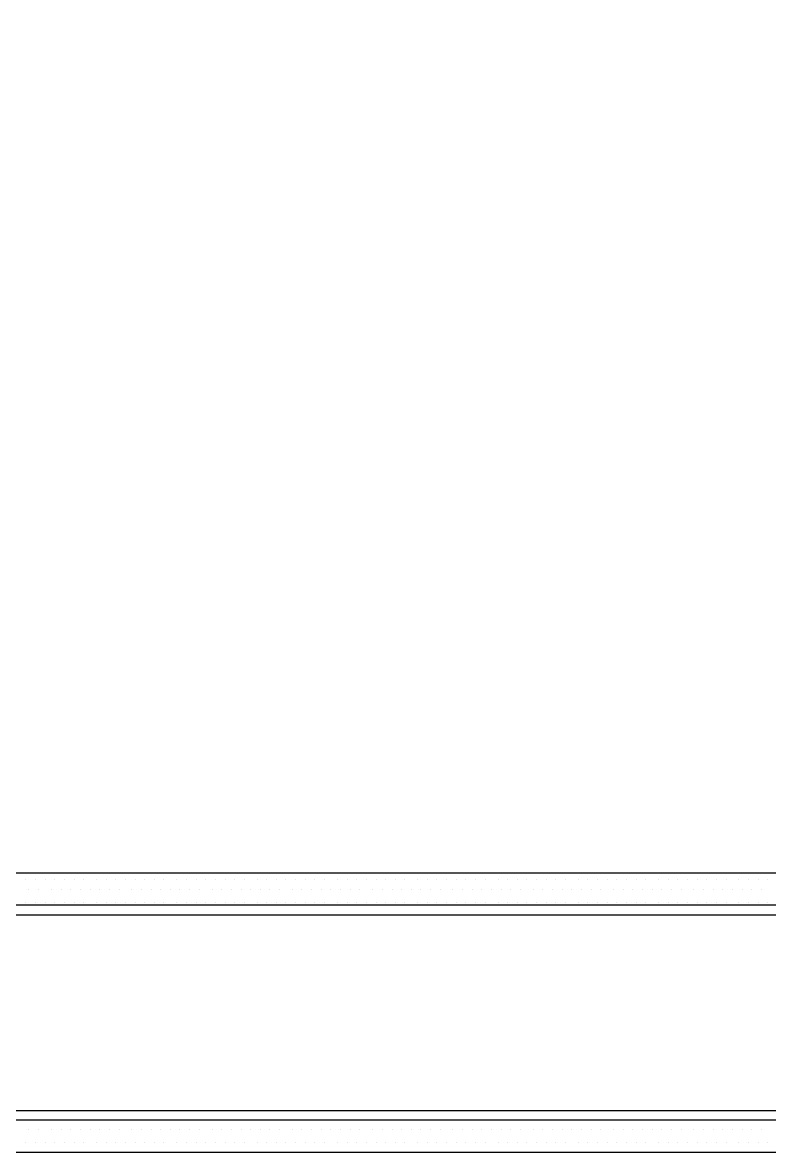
# Model space of a CAD drawing. Header units: metres. Extents: x 17 to 1264, y 17 to 859.
# Drawn here: x 157.4 to 190.9, y 131 to 181.7 of the extents above; entities that cross this region are included whole.
import ezdxf

# ---------------------------------------------------------------- set-up
doc = ezdxf.new("R2010")
doc.units = ezdxf.units.M
doc.layers.add('LINES', color=7, linetype='Continuous')
doc.layers.add('RECTS', color=7, linetype='Continuous')

msp = doc.modelspace()

# ---------------------------------------------------------------- linework, layer by layer
at = {"layer": 'LINES'}
for p, q in [((157.53, 143.28), (157.53, 143.28)), ((157.96, 143.28), (157.96, 143.28)), ((158.39, 143.28), (158.39, 143.28)), ((158.83, 143.28), (158.83, 143.28)), ((159.26, 143.28), (159.26, 143.28)), ((159.69, 143.28), (159.69, 143.28)), ((160.12, 143.28), (160.12, 143.28)), ((160.7, 143.28), (160.7, 143.28)), ((161.13, 143.28), (161.13, 143.28)), ((161.56, 143.28), (161.56, 143.28)), ((161.99, 143.28), (161.99, 143.28)), ((162.43, 143.28), (162.43, 143.28)), ((162.86, 143.28), (162.86, 143.28)), ((163.29, 143.28), (163.29, 143.28)), ((163.72, 143.28), (163.72, 143.28)), ((164.3, 143.28), (164.3, 143.28)), ((164.73, 143.28), (164.73, 143.28)), ((165.16, 143.28), (165.16, 143.28)), ((165.59, 143.28), (165.59, 143.28)), ((166.03, 143.28), (166.03, 143.28)), ((166.46, 143.28), (166.46, 143.28)), ((166.89, 143.28), (166.89, 143.28)), ((167.32, 143.28), (167.32, 143.28)), ((167.9, 143.28), (167.9, 143.28)), ((168.33, 143.28), (168.33, 143.28)), ((168.76, 143.28), (168.76, 143.28)), ((169.19, 143.28), (169.19, 143.28)), ((169.63, 143.28), (169.63, 143.28)), ((170.06, 143.28), (170.06, 143.28)), ((170.49, 143.28), (170.49, 143.28)), ((170.92, 143.28), (170.92, 143.28)), ((171.5, 143.28), (171.5, 143.28)), ((171.93, 143.28), (171.93, 143.28)), ((172.36, 143.28), (172.36, 143.28)), ((172.79, 143.28), (172.79, 143.28)), ((173.23, 143.28), (173.23, 143.28)), ((173.66, 143.28), (173.66, 143.28)), ((174.09, 143.28), (174.09, 143.28)), ((174.52, 143.28), (174.52, 143.28)), ((175.1, 143.28), (175.1, 143.28)), ((175.53, 143.28), (175.53, 143.28)), ((175.96, 143.28), (175.96, 143.28)), ((176.39, 143.28), (176.39, 143.28)), ((176.83, 143.28), (176.83, 143.28)), ((177.26, 143.28), (177.26, 143.28)), ((177.69, 143.28), (177.69, 143.28)), ((178.12, 143.28), (178.12, 143.28)), ((178.7, 143.28), (178.7, 143.28)), ((179.13, 143.28), (179.13, 143.28)), ((179.56, 143.28), (179.56, 143.28)), ((179.99, 143.28), (179.99, 143.28)), ((180.43, 143.28), (180.43, 143.28)), ((180.86, 143.28), (180.86, 143.28)), ((181.29, 143.28), (181.29, 143.28)), ((181.72, 143.28), (181.72, 143.28)), ((182.3, 143.28), (182.3, 143.28)), ((182.73, 143.28), (182.73, 143.28)), ((183.16, 143.28), (183.16, 143.28)), ((183.59, 143.28), (183.59, 143.28)), ((184.03, 143.28), (184.03, 143.28)), ((184.46, 143.28), (184.46, 143.28)), ((184.89, 143.28), (184.89, 143.28)), ((185.32, 143.28), (185.32, 143.28)), ((185.9, 143.28), (185.9, 143.28)), ((186.33, 143.28), (186.33, 143.28)), ((186.76, 143.28), (186.76, 143.28)), ((187.19, 143.28), (187.19, 143.28)), ((187.63, 143.28), (187.63, 143.28)), ((188.06, 143.28), (188.06, 143.28)), ((188.49, 143.28), (188.49, 143.28)), ((188.92, 143.28), (188.92, 143.28)), ((189.5, 143.28), (189.5, 143.28)), ((189.93, 143.28), (189.93, 143.28)), ((190.36, 143.28), (190.36, 143.28)), ((190.79, 143.28), (190.79, 143.28)), ((157.67, 142.85), (157.67, 142.85)), ((158.11, 142.85), (158.11, 142.85)), ((158.68, 142.85), (158.68, 142.85)), ((159.11, 142.85), (159.11, 142.85)), ((159.55, 142.85), (159.55, 142.85)), ((159.98, 142.85), (159.98, 142.85)), ((160.41, 142.85), (160.41, 142.85)), ((160.84, 142.85), (160.84, 142.85)), ((161.27, 142.85), (161.27, 142.85)), ((161.71, 142.85), (161.71, 142.85)), ((162.28, 142.85), (162.28, 142.85)), ((162.71, 142.85), (162.71, 142.85)), ((163.15, 142.85), (163.15, 142.85)), ((163.58, 142.85), (163.58, 142.85)), ((164.01, 142.85), (164.01, 142.85)), ((164.44, 142.85), (164.44, 142.85)), ((164.87, 142.85), (164.87, 142.85)), ((165.31, 142.85), (165.31, 142.85)), ((165.88, 142.85), (165.88, 142.85)), ((166.31, 142.85), (166.31, 142.85)), ((166.75, 142.85), (166.75, 142.85)), ((167.18, 142.85), (167.18, 142.85)), ((167.61, 142.85), (167.61, 142.85)), ((168.04, 142.85), (168.04, 142.85)), ((168.47, 142.85), (168.47, 142.85)), ((168.91, 142.85), (168.91, 142.85)), ((169.48, 142.85), (169.48, 142.85)), ((169.91, 142.85), (169.91, 142.85)), ((170.35, 142.85), (170.35, 142.85)), ((170.78, 142.85), (170.78, 142.85)), ((171.21, 142.85), (171.21, 142.85)), ((171.64, 142.85), (171.64, 142.85)), ((172.07, 142.85), (172.07, 142.85)), ((172.51, 142.85), (172.51, 142.85)), ((173.08, 142.85), (173.08, 142.85)), ((173.51, 142.85), (173.51, 142.85)), ((173.95, 142.85), (173.95, 142.85)), ((174.38, 142.85), (174.38, 142.85)), ((174.81, 142.85), (174.81, 142.85)), ((175.24, 142.85), (175.24, 142.85)), ((175.67, 142.85), (175.67, 142.85)), ((176.11, 142.85), (176.11, 142.85)), ((176.68, 142.85), (176.68, 142.85)), ((177.11, 142.85), (177.11, 142.85)), ((177.55, 142.85), (177.55, 142.85)), ((177.98, 142.85), (177.98, 142.85)), ((178.41, 142.85), (178.41, 142.85)), ((178.84, 142.85), (178.84, 142.85)), ((179.27, 142.85), (179.27, 142.85)), ((179.71, 142.85), (179.71, 142.85)), ((180.28, 142.85), (180.28, 142.85)), ((180.71, 142.85), (180.71, 142.85)), ((181.15, 142.85), (181.15, 142.85)), ((181.58, 142.85), (181.58, 142.85)), ((182.01, 142.85), (182.01, 142.85)), ((182.44, 142.85), (182.44, 142.85)), ((182.87, 142.85), (182.87, 142.85)), ((183.31, 142.85), (183.31, 142.85)), ((183.88, 142.85), (183.88, 142.85)), ((184.31, 142.85), (184.31, 142.85)), ((184.75, 142.85), (184.75, 142.85)), ((185.18, 142.85), (185.18, 142.85)), ((185.61, 142.85), (185.61, 142.85)), ((186.04, 142.85), (186.04, 142.85)), ((186.47, 142.85), (186.47, 142.85)), ((186.91, 142.85), (186.91, 142.85)), ((187.48, 142.85), (187.48, 142.85)), ((187.91, 142.85), (187.91, 142.85)), ((188.35, 142.85), (188.35, 142.85)), ((188.78, 142.85), (188.78, 142.85)), ((189.21, 142.85), (189.21, 142.85)), ((189.64, 142.85), (189.64, 142.85)), ((190.07, 142.85), (190.07, 142.85)), ((190.51, 142.85), (190.51, 142.85)), ((157.53, 142.27), (157.53, 142.27)), ((157.96, 142.27), (157.96, 142.27)), ((158.39, 142.27), (158.39, 142.27)), ((158.83, 142.27), (158.83, 142.27)), ((159.26, 142.27), (159.26, 142.27)), ((159.69, 142.27), (159.69, 142.27)), ((160.12, 142.27), (160.12, 142.27)), ((160.7, 142.27), (160.7, 142.27)), ((161.13, 142.27), (161.13, 142.27)), ((161.56, 142.27), (161.56, 142.27)), ((161.99, 142.27), (161.99, 142.27)), ((162.43, 142.27), (162.43, 142.27)), ((162.86, 142.27), (162.86, 142.27)), ((163.29, 142.27), (163.29, 142.27)), ((163.72, 142.27), (163.72, 142.27)), ((164.3, 142.27), (164.3, 142.27)), ((164.73, 142.27), (164.73, 142.27)), ((165.16, 142.27), (165.16, 142.27)), ((165.59, 142.27), (165.59, 142.27)), ((166.03, 142.27), (166.03, 142.27)), ((166.46, 142.27), (166.46, 142.27)), ((166.89, 142.27), (166.89, 142.27)), ((167.32, 142.27), (167.32, 142.27)), ((167.9, 142.27), (167.9, 142.27)), ((168.33, 142.27), (168.33, 142.27)), ((168.76, 142.27), (168.76, 142.27)), ((169.19, 142.27), (169.19, 142.27)), ((169.63, 142.27), (169.63, 142.27)), ((170.06, 142.27), (170.06, 142.27)), ((170.49, 142.27), (170.49, 142.27)), ((170.92, 142.27), (170.92, 142.27)), ((171.5, 142.27), (171.5, 142.27)), ((171.93, 142.27), (171.93, 142.27)), ((172.36, 142.27), (172.36, 142.27)), ((172.79, 142.27), (172.79, 142.27)), ((173.23, 142.27), (173.23, 142.27)), ((173.66, 142.27), (173.66, 142.27)), ((174.09, 142.27), (174.09, 142.27)), ((174.52, 142.27), (174.52, 142.27)), ((175.1, 142.27), (175.1, 142.27)), ((175.53, 142.27), (175.53, 142.27)), ((175.96, 142.27), (175.96, 142.27)), ((176.39, 142.27), (176.39, 142.27)), ((176.83, 142.27), (176.83, 142.27)), ((177.26, 142.27), (177.26, 142.27)), ((177.69, 142.27), (177.69, 142.27)), ((178.12, 142.27), (178.12, 142.27)), ((178.7, 142.27), (178.7, 142.27)), ((179.13, 142.27), (179.13, 142.27)), ((179.56, 142.27), (179.56, 142.27)), ((179.99, 142.27), (179.99, 142.27)), ((180.43, 142.27), (180.43, 142.27)), ((180.86, 142.27), (180.86, 142.27)), ((181.29, 142.27), (181.29, 142.27)), ((181.72, 142.27), (181.72, 142.27)), ((182.3, 142.27), (182.3, 142.27)), ((182.73, 142.27), (182.73, 142.27)), ((183.16, 142.27), (183.16, 142.27)), ((183.59, 142.27), (183.59, 142.27)), ((184.03, 142.27), (184.03, 142.27)), ((184.46, 142.27), (184.46, 142.27)), ((184.89, 142.27), (184.89, 142.27)), ((185.32, 142.27), (185.32, 142.27)), ((185.9, 142.27), (185.9, 142.27)), ((186.33, 142.27), (186.33, 142.27)), ((186.76, 142.27), (186.76, 142.27)), ((187.19, 142.27), (187.19, 142.27)), ((187.63, 142.27), (187.63, 142.27)), ((188.06, 142.27), (188.06, 142.27)), ((188.49, 142.27), (188.49, 142.27)), ((188.92, 142.27), (188.92, 142.27)), ((189.5, 142.27), (189.5, 142.27)), ((189.93, 142.27), (189.93, 142.27)), ((190.36, 142.27), (190.36, 142.27)), ((190.79, 142.27), (190.79, 142.27)), ((157.53, 132.48), (157.53, 132.48)), ((157.96, 132.48), (157.96, 132.48)), ((158.39, 132.48), (158.39, 132.48)), ((158.83, 132.48), (158.83, 132.48)), ((159.26, 132.48), (159.26, 132.48)), ((159.69, 132.48), (159.69, 132.48)), ((160.12, 132.48), (160.12, 132.48)), ((160.7, 132.48), (160.7, 132.48)), ((161.13, 132.48), (161.13, 132.48)), ((161.56, 132.48), (161.56, 132.48)), ((161.99, 132.48), (161.99, 132.48)), ((162.43, 132.48), (162.43, 132.48)), ((162.86, 132.48), (162.86, 132.48)), ((163.29, 132.48), (163.29, 132.48)), ((163.72, 132.48), (163.72, 132.48)), ((164.3, 132.48), (164.3, 132.48)), ((164.73, 132.48), (164.73, 132.48)), ((165.16, 132.48), (165.16, 132.48)), ((165.59, 132.48), (165.59, 132.48)), ((166.03, 132.48), (166.03, 132.48)), ((166.46, 132.48), (166.46, 132.48)), ((166.89, 132.48), (166.89, 132.48)), ((167.32, 132.48), (167.32, 132.48)), ((167.9, 132.48), (167.9, 132.48)), ((168.33, 132.48), (168.33, 132.48)), ((168.76, 132.48), (168.76, 132.48)), ((169.19, 132.48), (169.19, 132.48)), ((169.63, 132.48), (169.63, 132.48)), ((170.06, 132.48), (170.06, 132.48)), ((170.49, 132.48), (170.49, 132.48)), ((170.92, 132.48), (170.92, 132.48)), ((171.5, 132.48), (171.5, 132.48)), ((171.93, 132.48), (171.93, 132.48)), ((172.36, 132.48), (172.36, 132.48)), ((172.79, 132.48), (172.79, 132.48)), ((173.23, 132.48), (173.23, 132.48)), ((173.66, 132.48), (173.66, 132.48)), ((174.09, 132.48), (174.09, 132.48)), ((174.52, 132.48), (174.52, 132.48)), ((175.1, 132.48), (175.1, 132.48)), ((175.53, 132.48), (175.53, 132.48)), ((175.96, 132.48), (175.96, 132.48)), ((176.39, 132.48), (176.39, 132.48)), ((176.83, 132.48), (176.83, 132.48)), ((177.26, 132.48), (177.26, 132.48)), ((177.69, 132.48), (177.69, 132.48)), ((178.12, 132.48), (178.12, 132.48)), ((178.7, 132.48), (178.7, 132.48)), ((179.13, 132.48), (179.13, 132.48)), ((179.56, 132.48), (179.56, 132.48)), ((179.99, 132.48), (179.99, 132.48)), ((180.43, 132.48), (180.43, 132.48)), ((180.86, 132.48), (180.86, 132.48)), ((181.29, 132.48), (181.29, 132.48)), ((181.72, 132.48), (181.72, 132.48)), ((182.3, 132.48), (182.3, 132.48)), ((182.73, 132.48), (182.73, 132.48)), ((183.16, 132.48), (183.16, 132.48)), ((183.59, 132.48), (183.59, 132.48)), ((184.03, 132.48), (184.03, 132.48)), ((184.46, 132.48), (184.46, 132.48)), ((184.89, 132.48), (184.89, 132.48)), ((185.32, 132.48), (185.32, 132.48)), ((185.9, 132.48), (185.9, 132.48)), ((186.33, 132.48), (186.33, 132.48)), ((186.76, 132.48), (186.76, 132.48)), ((187.19, 132.48), (187.19, 132.48)), ((187.63, 132.48), (187.63, 132.48)), ((188.06, 132.48), (188.06, 132.48)), ((188.49, 132.48), (188.49, 132.48)), ((188.92, 132.48), (188.92, 132.48)), ((189.5, 132.48), (189.5, 132.48)), ((189.93, 132.48), (189.93, 132.48)), ((190.36, 132.48), (190.36, 132.48)), ((190.79, 132.48), (190.79, 132.48)), ((157.67, 132.05), (157.67, 132.05)), ((158.11, 132.05), (158.11, 132.05)), ((158.68, 132.05), (158.68, 132.05)), ((159.11, 132.05), (159.11, 132.05)), ((159.55, 132.05), (159.55, 132.05)), ((159.98, 132.05), (159.98, 132.05)), ((160.41, 132.05), (160.41, 132.05)), ((160.84, 132.05), (160.84, 132.05)), ((161.27, 132.05), (161.27, 132.05)), ((161.71, 132.05), (161.71, 132.05)), ((162.28, 132.05), (162.28, 132.05)), ((162.71, 132.05), (162.71, 132.05)), ((163.15, 132.05), (163.15, 132.05)), ((163.58, 132.05), (163.58, 132.05)), ((164.01, 132.05), (164.01, 132.05)), ((164.44, 132.05), (164.44, 132.05)), ((164.87, 132.05), (164.87, 132.05)), ((165.31, 132.05), (165.31, 132.05)), ((165.88, 132.05), (165.88, 132.05)), ((166.31, 132.05), (166.31, 132.05)), ((166.75, 132.05), (166.75, 132.05)), ((167.18, 132.05), (167.18, 132.05)), ((167.61, 132.05), (167.61, 132.05)), ((168.04, 132.05), (168.04, 132.05)), ((168.47, 132.05), (168.47, 132.05)), ((168.91, 132.05), (168.91, 132.05)), ((169.48, 132.05), (169.48, 132.05)), ((169.91, 132.05), (169.91, 132.05)), ((170.35, 132.05), (170.35, 132.05)), ((170.78, 132.05), (170.78, 132.05)), ((171.21, 132.05), (171.21, 132.05)), ((171.64, 132.05), (171.64, 132.05)), ((172.07, 132.05), (172.07, 132.05)), ((172.51, 132.05), (172.51, 132.05)), ((173.08, 132.05), (173.08, 132.05)), ((173.51, 132.05), (173.51, 132.05)), ((173.95, 132.05), (173.95, 132.05)), ((174.38, 132.05), (174.38, 132.05)), ((174.81, 132.05), (174.81, 132.05)), ((175.24, 132.05), (175.24, 132.05)), ((175.67, 132.05), (175.67, 132.05)), ((176.11, 132.05), (176.11, 132.05)), ((176.68, 132.05), (176.68, 132.05)), ((177.11, 132.05), (177.11, 132.05)), ((177.55, 132.05), (177.55, 132.05)), ((177.98, 132.05), (177.98, 132.05)), ((178.41, 132.05), (178.41, 132.05)), ((178.84, 132.05), (178.84, 132.05)), ((179.27, 132.05), (179.27, 132.05)), ((179.71, 132.05), (179.71, 132.05)), ((180.28, 132.05), (180.28, 132.05)), ((180.71, 132.05), (180.71, 132.05)), ((181.15, 132.05), (181.15, 132.05)), ((181.58, 132.05), (181.58, 132.05)), ((182.01, 132.05), (182.01, 132.05)), ((182.44, 132.05), (182.44, 132.05)), ((182.87, 132.05), (182.87, 132.05)), ((183.31, 132.05), (183.31, 132.05)), ((183.88, 132.05), (183.88, 132.05)), ((184.31, 132.05), (184.31, 132.05)), ((184.75, 132.05), (184.75, 132.05)), ((185.18, 132.05), (185.18, 132.05)), ((185.61, 132.05), (185.61, 132.05)), ((186.04, 132.05), (186.04, 132.05)), ((186.47, 132.05), (186.47, 132.05)), ((186.91, 132.05), (186.91, 132.05)), ((187.48, 132.05), (187.48, 132.05)), ((187.91, 132.05), (187.91, 132.05)), ((188.35, 132.05), (188.35, 132.05)), ((188.78, 132.05), (188.78, 132.05)), ((189.21, 132.05), (189.21, 132.05)), ((189.64, 132.05), (189.64, 132.05)), ((190.07, 132.05), (190.07, 132.05)), ((190.51, 132.05), (190.51, 132.05)), ((157.53, 131.47), (157.53, 131.47)), ((157.96, 131.47), (157.96, 131.47)), ((158.39, 131.47), (158.39, 131.47)), ((158.83, 131.47), (158.83, 131.47)), ((159.26, 131.47), (159.26, 131.47)), ((159.69, 131.47), (159.69, 131.47)), ((160.12, 131.47), (160.12, 131.47)), ((160.7, 131.47), (160.7, 131.47)), ((161.13, 131.47), (161.13, 131.47)), ((161.56, 131.47), (161.56, 131.47)), ((161.99, 131.47), (161.99, 131.47)), ((162.43, 131.47), (162.43, 131.47)), ((162.86, 131.47), (162.86, 131.47)), ((163.29, 131.47), (163.29, 131.47)), ((163.72, 131.47), (163.72, 131.47)), ((164.3, 131.47), (164.3, 131.47)), ((164.73, 131.47), (164.73, 131.47)), ((165.16, 131.47), (165.16, 131.47)), ((165.59, 131.47), (165.59, 131.47)), ((166.03, 131.47), (166.03, 131.47)), ((166.46, 131.47), (166.46, 131.47)), ((166.89, 131.47), (166.89, 131.47)), ((167.32, 131.47), (167.32, 131.47)), ((167.9, 131.47), (167.9, 131.47)), ((168.33, 131.47), (168.33, 131.47)), ((168.76, 131.47), (168.76, 131.47)), ((169.19, 131.47), (169.19, 131.47)), ((169.63, 131.47), (169.63, 131.47)), ((170.06, 131.47), (170.06, 131.47)), ((170.49, 131.47), (170.49, 131.47)), ((170.92, 131.47), (170.92, 131.47)), ((171.5, 131.47), (171.5, 131.47)), ((171.93, 131.47), (171.93, 131.47)), ((172.36, 131.47), (172.36, 131.47)), ((172.79, 131.47), (172.79, 131.47)), ((173.23, 131.47), (173.23, 131.47)), ((173.66, 131.47), (173.66, 131.47)), ((174.09, 131.47), (174.09, 131.47)), ((174.52, 131.47), (174.52, 131.47)), ((175.1, 131.47), (175.1, 131.47)), ((175.53, 131.47), (175.53, 131.47)), ((175.96, 131.47), (175.96, 131.47)), ((176.39, 131.47), (176.39, 131.47)), ((176.83, 131.47), (176.83, 131.47)), ((177.26, 131.47), (177.26, 131.47)), ((177.69, 131.47), (177.69, 131.47)), ((178.12, 131.47), (178.12, 131.47)), ((178.7, 131.47), (178.7, 131.47)), ((179.13, 131.47), (179.13, 131.47)), ((179.56, 131.47), (179.56, 131.47)), ((179.99, 131.47), (179.99, 131.47)), ((180.43, 131.47), (180.43, 131.47)), ((180.86, 131.47), (180.86, 131.47)), ((181.29, 131.47), (181.29, 131.47)), ((181.72, 131.47), (181.72, 131.47)), ((182.3, 131.47), (182.3, 131.47)), ((182.73, 131.47), (182.73, 131.47)), ((183.16, 131.47), (183.16, 131.47)), ((183.59, 131.47), (183.59, 131.47)), ((184.03, 131.47), (184.03, 131.47)), ((184.46, 131.47), (184.46, 131.47)), ((184.89, 131.47), (184.89, 131.47)), ((185.32, 131.47), (185.32, 131.47)), ((185.9, 131.47), (185.9, 131.47)), ((186.33, 131.47), (186.33, 131.47)), ((186.76, 131.47), (186.76, 131.47)), ((187.19, 131.47), (187.19, 131.47)), ((187.63, 131.47), (187.63, 131.47)), ((188.06, 131.47), (188.06, 131.47)), ((188.49, 131.47), (188.49, 131.47)), ((188.92, 131.47), (188.92, 131.47)), ((189.5, 131.47), (189.5, 131.47)), ((189.93, 131.47), (189.93, 131.47)), ((190.36, 131.47), (190.36, 131.47)), ((190.79, 131.47), (190.79, 131.47))]:
    msp.add_line(p, q, dxfattribs=at)
at = {"layer": 'RECTS'}
for points in [[(123.98, 754.7), (294.04, 754.7), (294.04, 131.04), (123.98, 131.04)], [(125.42, 753.26), (292.6, 753.26), (292.6, 132.48), (125.42, 132.48)], [(131.03, 740.45), (286.99, 740.45), (286.99, 142.13), (131.03, 142.13)], [(132.47, 738.86), (285.55, 738.86), (285.55, 143.57), (132.47, 143.57)], [(138.81, 141.7), (278.92, 141.7), (278.92, 132.91), (138.81, 132.91)]]:
    msp.add_lwpolyline(points, dxfattribs=at)

doc.saveas('drawing.dxf')
